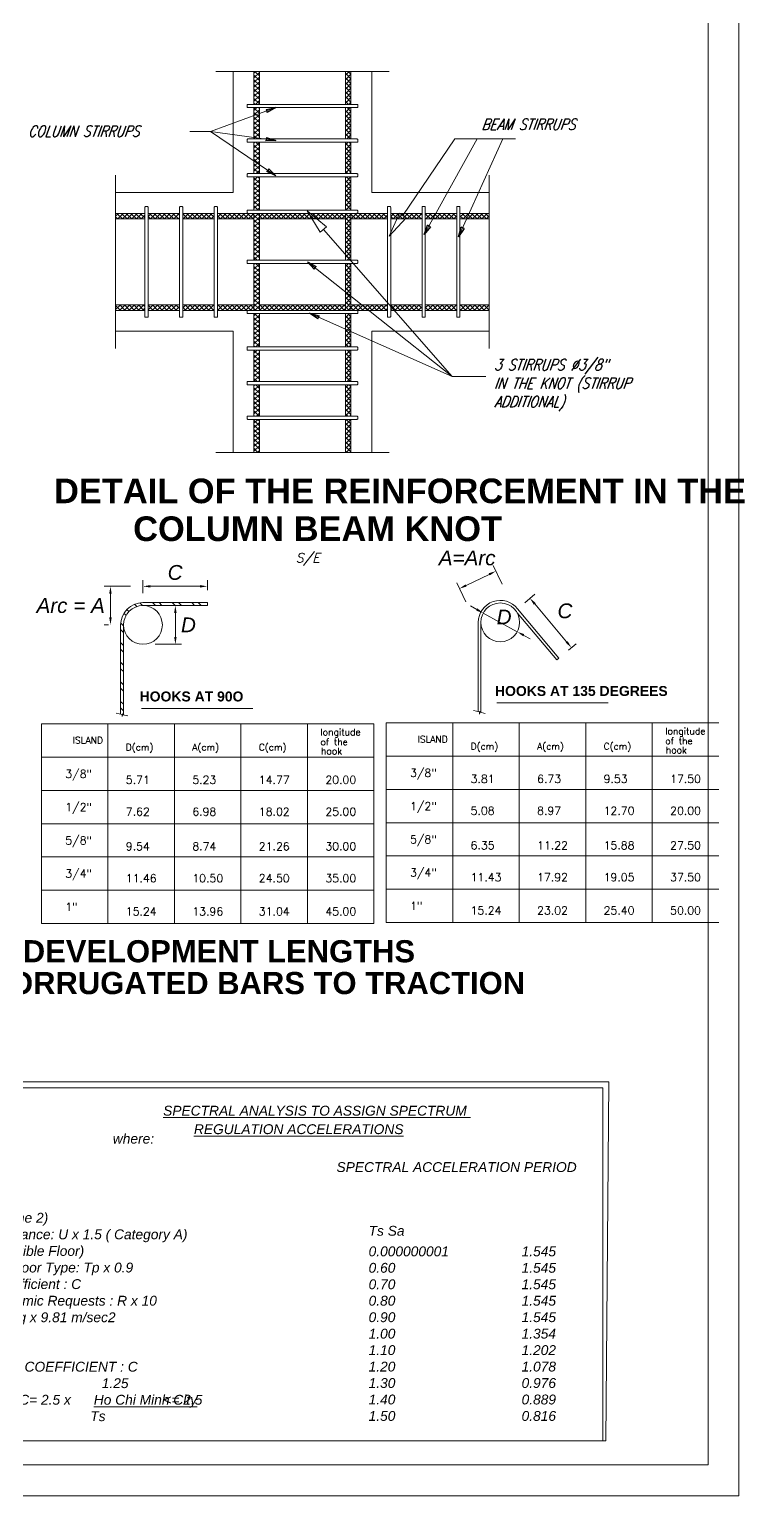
# Model space of a CAD drawing. Header units: millimetres. Extents: x 56 to 215, y 47 to 103.
# Drawn here: x 209.33 to 215.14, y 75.1 to 87.01 of the extents above; entities that cross this region are included whole.
import ezdxf

# ---------------------------------------------------------------- set-up
doc = ezdxf.new("R2010")
doc.units = ezdxf.units.MM
for name, color, linetype, lineweight in [('E_Fierros', 2, 'Continuous', 50), ('G_Complemento', 30, 'Continuous', 20), ('G_Texto', 122, 'Continuous', 20)]:
    doc.layers.add(name, color=color, linetype=linetype, lineweight=lineweight)
doc.layers.add('G_Acotación', color=171, linetype='Continuous')
doc.styles.add('ARIAL', font='ariali.ttf', dxfattribs={"height": 0.12})
doc.styles.add('Textos', font='simplex.shx', dxfattribs={"width": 0.8, "oblique": 20})
doc.styles.add('Titulo Detalles', font='swissb.ttf')
doc.dimstyles.new('Indicadores', dxfattribs={"dimtxt": 0.08, "dimasz": 0.08, "dimexe": 0.05, "dimexo": 0.1, "dimgap": 0.05, "dimtad": 2, "dimtih": 1, "dimtoh": 1, "dimzin": 4, "dimdsep": 46, "dimtxsty": 'ARIAL', "dimblk1": 'ARCHTICK', "dimblk2": 'ARCHTICK', "dimsah": 1, "dimcen": 0.02, "dimclrd": 8, "dimclre": 8, "dimclrt": 7, "dimadec": 0, "dimazin": 0, "dimtfac": 1, "dimtmove": 2, "dimatfit": 3, "dimldrblk": 'CLOSEDBLANK', "dimfxl": 1, "dimtolj": 1, "dimtzin": 4, "dimlwd": 9, "dimlwe": 9, "dimarcsym": 0})
pattern_1 = [(315, (-50.56784, 10.154783), (0.0189427278, 0.0189427278), [])]
pattern_2 = [(45, (-50.56784, 10.154783), (-0.0189427278, 0.0189427278), [])]

# ---------------------------------------------------------------- blocks, each defined once
blk = doc.blocks.new('*D428')
at = {"layer": 'Defpoints', "color": 0, "transparency": 16777216}
for p in [(210.251, 82.331), (210.251, 82.016), (210.514, 82.016)]:
    blk.add_point(p, dxfattribs=at)
at = {"layer": 'G_Acotación', "color": 8, "lineweight": 9, "transparency": 16777216}
for p, q in [((210.351, 82.331), (210.564, 82.331)), ((210.514, 82.271), (210.514, 82.076)), ((210.351, 82.016), (210.564, 82.016))]:
    blk.add_line(p, q, dxfattribs=at)
at = {"layer": 'G_Acotación', "color": 8, "transparency": 16777216}
for points in [[(210.504, 82.271), (210.524, 82.271), (210.514, 82.331)], [(210.504, 82.076), (210.524, 82.076), (210.514, 82.016)]]:
    blk.add_solid(points, dxfattribs=at)
at = {"layer": 'G_Acotación', "color": 7, "lineweight": 5, "transparency": 16777216, "insert": (210.62, 82.174), "char_height": 0.12, "attachment_point": 5, "style": 'ARIAL'}
blk.add_mtext('\\A1;D', dxfattribs=at)
blk = doc.blocks.new('_ClosedBlank')
at = {"color": 0, "linetype": 'ByBlock', "lineweight": -2}
for p, q in [((-1, 0.167), (0, 0)), ((-1, 0.167), (-1, -0.167)), ((0, 0), (-1, -0.167))]:
    blk.add_line(p, q, dxfattribs=at)
blk = doc.blocks.new('*D429')
at = {"layer": 'Defpoints', "color": 0, "transparency": 16777216}
for p in [(210.251, 82.487), (210.251, 82.331), (210.774, 82.355)]:
    blk.add_point(p, dxfattribs=at)
at = {"layer": 'G_Acotación', "color": 8, "lineweight": 9, "transparency": 16777216}
for p, q in [((210.251, 82.431), (210.251, 82.537)), ((210.774, 82.455), (210.774, 82.537)), ((210.714, 82.487), (210.311, 82.487))]:
    blk.add_line(p, q, dxfattribs=at)
at = {"layer": 'G_Acotación', "color": 8, "transparency": 16777216}
for points in [[(210.311, 82.497), (210.311, 82.477), (210.251, 82.487)], [(210.714, 82.497), (210.714, 82.477), (210.774, 82.487)]]:
    blk.add_solid(points, dxfattribs=at)
at = {"layer": 'G_Acotación', "color": 7, "lineweight": 5, "transparency": 16777216, "insert": (210.512, 82.599), "char_height": 0.12, "attachment_point": 5, "style": 'ARIAL'}
blk.add_mtext('\\A1;C', dxfattribs=at)
blk = doc.blocks.new('*D430')
at = {"layer": 'Defpoints', "color": 0, "transparency": 16777216}
for p in [(210.251, 82.487), (209.987, 82.174), (210.07, 82.174)]:
    blk.add_point(p, dxfattribs=at)
at = {"layer": 'G_Acotación', "color": 8, "lineweight": 9, "transparency": 16777216}
for p, q in [((210.151, 82.487), (209.937, 82.487)), ((209.987, 82.427), (209.987, 82.234)), ((209.97, 82.174), (209.937, 82.174))]:
    blk.add_line(p, q, dxfattribs=at)
at = {"layer": 'G_Acotación', "color": 8, "transparency": 16777216}
for points in [[(209.977, 82.427), (209.997, 82.427), (209.987, 82.487)], [(209.977, 82.234), (209.997, 82.234), (209.987, 82.174)]]:
    blk.add_solid(points, dxfattribs=at)
at = {"layer": 'G_Acotación', "color": 7, "lineweight": 5, "transparency": 16777216, "insert": (209.664, 82.33), "char_height": 0.12, "attachment_point": 5, "style": 'ARIAL'}
blk.add_mtext('\\A1;Arc = A', dxfattribs=at)
blk = doc.blocks.new('*D431')
at = {"layer": 'Defpoints', "color": 0, "transparency": 16777216}
for p in [(213.274, 82.29), (213.393, 82.39), (213.628, 81.904)]:
    blk.add_point(p, dxfattribs=at)
at = {"layer": 'G_Acotación', "color": 8, "lineweight": 9, "transparency": 16777216}
for p, q in [((213.351, 82.354), (213.432, 82.422)), ((213.691, 82.035), (213.432, 82.344)), ((213.705, 81.969), (213.768, 82.021))]:
    blk.add_line(p, q, dxfattribs=at)
at = {"layer": 'G_Acotación', "color": 8, "transparency": 16777216}
for points in [[(213.44, 82.351), (213.424, 82.338), (213.393, 82.39)], [(213.699, 82.042), (213.683, 82.029), (213.73, 81.989)]]:
    blk.add_solid(points, dxfattribs=at)
at = {"layer": 'G_Acotación', "color": 7, "lineweight": 5, "transparency": 16777216, "insert": (213.677, 82.287), "char_height": 0.12, "attachment_point": 5, "style": 'ARIAL'}
blk.add_mtext('\\A1;C', dxfattribs=at)
blk = doc.blocks.new('*D432')
at = {"layer": 'Defpoints', "color": 0, "transparency": 16777216}
for p in [(213.014, 82.27), (213.29, 82.118)]:
    blk.add_point(p, dxfattribs=at)
at = {"layer": 'G_Acotación', "color": 8, "lineweight": 9, "transparency": 16777216}
for p, q in [((212.961, 82.299), (212.909, 82.328)), ((213.014, 82.27), (213.29, 82.118)), ((213.342, 82.089), (213.395, 82.061))]:
    blk.add_line(p, q, dxfattribs=at)
at = {"layer": 'G_Acotación', "color": 8, "transparency": 16777216}
for points in [[(212.966, 82.308), (212.956, 82.29), (213.014, 82.27)], [(213.347, 82.098), (213.338, 82.081), (213.29, 82.118)]]:
    blk.add_solid(points, dxfattribs=at)
at = {"layer": 'G_Acotación', "color": 7, "lineweight": 5, "transparency": 16777216, "insert": (213.183, 82.238), "char_height": 0.12, "attachment_point": 5, "style": 'ARIAL'}
blk.add_mtext('\\A1;D', dxfattribs=at)
blk = doc.blocks.new('*D433')
at = {"layer": 'Defpoints', "color": 0, "transparency": 16777216}
for p in [(213.116, 82.61), (213.21, 82.414), (212.914, 82.272)]:
    blk.add_point(p, dxfattribs=at)
at = {"layer": 'G_Acotación', "color": 8, "lineweight": 9, "transparency": 16777216}
for p, q in [((213.167, 82.504), (213.095, 82.655)), ((212.874, 82.494), (213.062, 82.584)), ((212.871, 82.362), (212.798, 82.514))]:
    blk.add_line(p, q, dxfattribs=at)
at = {"layer": 'G_Acotación', "color": 8, "transparency": 16777216}
for points in [[(213.058, 82.593), (213.066, 82.575), (213.116, 82.61)], [(212.87, 82.503), (212.878, 82.485), (212.82, 82.468)]]:
    blk.add_solid(points, dxfattribs=at)
at = {"layer": 'G_Acotación', "color": 7, "lineweight": 5, "transparency": 16777216, "insert": (212.883, 82.717), "char_height": 0.12, "attachment_point": 5, "style": 'ARIAL'}
blk.add_mtext('\\A1;A=Arc', dxfattribs=at)
blk = doc.blocks.new('_ArchTick')
at = {"color": 0, "linetype": 'ByBlock', "const_width": 0.15}
blk.add_lwpolyline([(-0.5, -0.5), (0.5, 0.5)], dxfattribs=at)

msp = doc.modelspace()

# ---------------------------------------------------------------- hatches: boundary and pattern name
at = {"layer": 'E_Fierros', "linetype": 'ByBlock', "lineweight": 5}
h = msp.add_hatch(dxfattribs=at)
h.set_pattern_fill('ANSI32', color=256, scale=0.3, angle=90, style=0)
h.set_pattern_definition([(135, (161.91458, 52.49165), (-0.07954951, -0.07954951), []), (135, (161.91458, 52.54468), (-0.07954951, -0.07954951), [])])
h.paths.add_polyline_path([(210.7741, 82.3311), (210.7741, 82.3547), (210.2509, 82.3547, 0.4142136), (210.0697, 82.1736), (210.0697, 81.7686), (210.0697, 81.449), (210.0854, 81.445), (210.0864, 81.4538), (210.0869, 81.4448), (210.0934, 81.4432), (210.0934, 81.7686), (210.0934, 82.1736, -0.4142136), (210.2509, 82.3311)])
at = {"layer": 'G_Complemento', "lineweight": 5}
h = msp.add_hatch(dxfattribs=at)
h.set_pattern_fill('LINE', color=256, scale=0.008438, angle=315, style=0)
h.set_pattern_definition(pattern_1)
h.paths.add_polyline_path([(211.1966, 86.3739), (211.152, 86.3739), (211.152, 86.1194), (211.1966, 86.1194)])
h.paths.add_polyline_path([(211.1966, 86.0927), (211.152, 86.0927), (211.152, 85.8382), (211.1966, 85.8382)])
h.paths.add_polyline_path([(211.1966, 85.8114), (211.152, 85.8114), (211.152, 85.5422), (211.1966, 85.5422)])
h.paths.add_polyline_path([(211.1966, 85.5154), (211.152, 85.5154), (211.152, 85.1351), (211.1966, 85.1351)])
h.paths.add_polyline_path([(211.1966, 85.1083), (211.152, 85.1083), (211.152, 84.7279), (211.1966, 84.7279)])
h.paths.add_polyline_path([(211.1966, 84.7011), (211.152, 84.7011), (211.152, 84.4319), (211.1966, 84.4319)])
h.paths.add_polyline_path([(211.1966, 84.4052), (211.152, 84.4052), (211.152, 84.1507), (211.1966, 84.1507)])
h.paths.add_polyline_path([(211.1966, 84.1239), (211.152, 84.1239), (211.152, 83.8694), (211.1966, 83.8694)])
h.paths.add_polyline_path([(211.1966, 83.8427), (211.152, 83.8427), (211.152, 83.5748), (211.1966, 83.5748)])
h.paths.add_polyline_path([(211.9395, 83.8427), (211.8949, 83.8427), (211.8949, 83.5748), (211.9395, 83.5748)])
h.paths.add_polyline_path([(211.9395, 84.1239), (211.8949, 84.1239), (211.8949, 83.8694), (211.9395, 83.8694)])
h.paths.add_polyline_path([(211.9395, 84.4052), (211.8949, 84.4052), (211.8949, 84.1507), (211.9395, 84.1507)])
h.paths.add_polyline_path([(211.9395, 84.7011), (211.8949, 84.7011), (211.8949, 84.4319), (211.9395, 84.4319)])
h.paths.add_polyline_path([(211.9395, 85.1083), (211.8949, 85.1083), (211.8949, 84.7279), (211.9395, 84.7279)])
h.paths.add_polyline_path([(211.9395, 85.5154), (211.8949, 85.5154), (211.8949, 85.1351), (211.9395, 85.1351)])
h.paths.add_polyline_path([(211.9395, 85.8114), (211.8949, 85.8114), (211.8949, 85.5422), (211.9395, 85.5422)])
h.paths.add_polyline_path([(211.9395, 86.0927), (211.8949, 86.0927), (211.8949, 85.8382), (211.9395, 85.8382)])
h.paths.add_polyline_path([(211.9395, 86.3739), (211.8949, 86.3739), (211.8949, 86.1194), (211.9395, 86.1194)])
h.paths.add_polyline_path([(211.9395, 86.6685), (211.8949, 86.6685), (211.8949, 86.4007), (211.9395, 86.4007)])
h = msp.add_hatch(dxfattribs=at)
h.set_pattern_fill('LINE', color=256, scale=0.008438, angle=45, style=0)
h.set_pattern_definition(pattern_2)
h.paths.add_polyline_path([(211.1966, 86.3739), (211.152, 86.3739), (211.152, 86.1194), (211.1966, 86.1194)])
h.paths.add_polyline_path([(211.1966, 86.0927), (211.152, 86.0927), (211.152, 85.8382), (211.1966, 85.8382)])
h.paths.add_polyline_path([(211.1966, 85.8114), (211.152, 85.8114), (211.152, 85.5422), (211.1966, 85.5422)])
h.paths.add_polyline_path([(211.1966, 85.5154), (211.152, 85.5154), (211.152, 85.1351), (211.1966, 85.1351)])
h.paths.add_polyline_path([(211.1966, 85.1083), (211.152, 85.1083), (211.152, 84.7279), (211.1966, 84.7279)])
h.paths.add_polyline_path([(211.1966, 84.7011), (211.152, 84.7011), (211.152, 84.4319), (211.1966, 84.4319)])
h.paths.add_polyline_path([(211.1966, 84.4052), (211.152, 84.4052), (211.152, 84.1507), (211.1966, 84.1507)])
h.paths.add_polyline_path([(211.1966, 84.1239), (211.152, 84.1239), (211.152, 83.8694), (211.1966, 83.8694)])
h.paths.add_polyline_path([(211.1966, 83.8427), (211.152, 83.8427), (211.152, 83.5748), (211.1966, 83.5748)])
h.paths.add_polyline_path([(211.9395, 83.8427), (211.8949, 83.8427), (211.8949, 83.5748), (211.9395, 83.5748)])
h.paths.add_polyline_path([(211.9395, 84.1239), (211.8949, 84.1239), (211.8949, 83.8694), (211.9395, 83.8694)])
h.paths.add_polyline_path([(211.9395, 84.4052), (211.8949, 84.4052), (211.8949, 84.1507), (211.9395, 84.1507)])
h.paths.add_polyline_path([(211.9395, 84.7011), (211.8949, 84.7011), (211.8949, 84.4319), (211.9395, 84.4319)])
h.paths.add_polyline_path([(211.9395, 85.1083), (211.8949, 85.1083), (211.8949, 84.7279), (211.9395, 84.7279)])
h.paths.add_polyline_path([(211.9395, 85.5154), (211.8949, 85.5154), (211.8949, 85.1351), (211.9395, 85.1351)])
h.paths.add_polyline_path([(211.9395, 85.8114), (211.8949, 85.8114), (211.8949, 85.5422), (211.9395, 85.5422)])
h.paths.add_polyline_path([(211.9395, 86.0927), (211.8949, 86.0927), (211.8949, 85.8382), (211.9395, 85.8382)])
h.paths.add_polyline_path([(211.9395, 86.3739), (211.8949, 86.3739), (211.8949, 86.1194), (211.9395, 86.1194)])
h.paths.add_polyline_path([(211.9395, 86.6685), (211.8949, 86.6685), (211.8949, 86.4007), (211.9395, 86.4007)])
h = msp.add_hatch(dxfattribs=at)
h.set_pattern_fill('LINE', color=256, scale=0.008438, angle=45, style=0)
h.set_pattern_definition(pattern_2)
h.paths.add_polyline_path([(211.1966, 86.6685), (211.152, 86.6685), (211.152, 86.4007), (211.1966, 86.4007)])
h = msp.add_hatch(dxfattribs=at)
h.set_pattern_fill('LINE', color=256, scale=0.008438, angle=315, style=0)
h.set_pattern_definition(pattern_1)
h.paths.add_polyline_path([(211.1966, 86.6685), (211.152, 86.6685), (211.152, 86.4007), (211.1966, 86.4007)])
h = msp.add_hatch(dxfattribs=at)
h.set_pattern_fill('LINE', color=256, scale=0.008438, angle=45, style=0)
h.set_pattern_definition(pattern_2)
h.paths.add_polyline_path([(210.2667, 85.5154), (210.0292, 85.5154), (210.0292, 85.4708), (210.2667, 85.4708)])
h.paths.add_polyline_path([(210.548, 85.5154), (210.2935, 85.5154), (210.2935, 85.4708), (210.548, 85.4708)])
h.paths.add_polyline_path([(210.8292, 85.5154), (210.5748, 85.5154), (210.5748, 85.4708), (210.8292, 85.4708)])
h.paths.add_polyline_path([(211.152, 85.5154), (211.1031, 85.5154), (210.856, 85.5154), (210.856, 85.4708), (211.152, 85.4708)])
h.paths.add_polyline_path([(211.8949, 85.5154), (211.1966, 85.5154), (211.1966, 85.4708), (211.8949, 85.4708)])
h.paths.add_polyline_path([(212.2355, 85.5154), (211.9395, 85.5154), (211.9395, 85.4708), (212.2355, 85.4708)])
h.paths.add_polyline_path([(212.5167, 85.5154), (212.2623, 85.5154), (212.2623, 85.4708), (212.5167, 85.4708)])
h.paths.add_polyline_path([(212.798, 85.5154), (212.5435, 85.5154), (212.5435, 85.4708), (212.798, 85.4708)])
h.paths.add_polyline_path([(213.0623, 85.5154), (212.8248, 85.5154), (212.8248, 85.4708), (213.0623, 85.4708)])
h.paths.add_polyline_path([(213.0623, 84.7726), (212.8248, 84.7726), (212.8248, 84.7279), (213.0623, 84.7279)])
h.paths.add_polyline_path([(212.798, 84.7726), (212.5435, 84.7726), (212.5435, 84.7279), (212.798, 84.7279)])
h.paths.add_polyline_path([(212.5167, 84.7726), (212.2623, 84.7726), (212.2623, 84.7279), (212.5167, 84.7279)])
h.paths.add_polyline_path([(212.2355, 84.7726), (211.9395, 84.7726), (211.9395, 84.7279), (211.9884, 84.7279), (212.2355, 84.7279)])
h.paths.add_polyline_path([(211.8949, 84.7726), (211.1966, 84.7726), (211.1966, 84.7279), (211.8949, 84.7279)])
h.paths.add_polyline_path([(211.152, 84.7726), (210.856, 84.7726), (210.856, 84.7279), (211.152, 84.7279)])
h.paths.add_polyline_path([(210.8292, 84.7726), (210.5748, 84.7726), (210.5748, 84.7279), (210.8292, 84.7279)])
h.paths.add_polyline_path([(210.548, 84.7726), (210.2935, 84.7726), (210.2935, 84.7279), (210.548, 84.7279)])
h.paths.add_polyline_path([(210.2667, 84.7726), (210.0292, 84.7726), (210.0292, 84.7279), (210.2667, 84.7279)])
h = msp.add_hatch(dxfattribs=at)
h.set_pattern_fill('LINE', color=256, scale=0.008438, angle=315, style=0)
h.set_pattern_definition(pattern_1)
h.paths.add_polyline_path([(210.2667, 85.5154), (210.0292, 85.5154), (210.0292, 85.4708), (210.2667, 85.4708)])
h.paths.add_polyline_path([(210.548, 85.5154), (210.2935, 85.5154), (210.2935, 85.4708), (210.548, 85.4708)])
h.paths.add_polyline_path([(210.8292, 85.5154), (210.5748, 85.5154), (210.5748, 85.4708), (210.8292, 85.4708)])
h.paths.add_polyline_path([(211.152, 85.5154), (211.1031, 85.5154), (210.856, 85.5154), (210.856, 85.4708), (211.152, 85.4708)])
h.paths.add_polyline_path([(211.8949, 85.5154), (211.1966, 85.5154), (211.1966, 85.4708), (211.8949, 85.4708)])
h.paths.add_polyline_path([(212.2355, 85.5154), (211.9395, 85.5154), (211.9395, 85.4708), (212.2355, 85.4708)])
h.paths.add_polyline_path([(212.5167, 85.5154), (212.2623, 85.5154), (212.2623, 85.4708), (212.5167, 85.4708)])
h.paths.add_polyline_path([(212.798, 85.5154), (212.5435, 85.5154), (212.5435, 85.4708), (212.798, 85.4708)])
h.paths.add_polyline_path([(213.0623, 85.5154), (212.8248, 85.5154), (212.8248, 85.4708), (213.0623, 85.4708)])
h.paths.add_polyline_path([(213.0623, 84.7726), (212.8248, 84.7726), (212.8248, 84.7279), (213.0623, 84.7279)])
h.paths.add_polyline_path([(212.798, 84.7726), (212.5435, 84.7726), (212.5435, 84.7279), (212.798, 84.7279)])
h.paths.add_polyline_path([(212.5167, 84.7726), (212.2623, 84.7726), (212.2623, 84.7279), (212.5167, 84.7279)])
h.paths.add_polyline_path([(212.2355, 84.7726), (211.9395, 84.7726), (211.9395, 84.7279), (211.9884, 84.7279), (212.2355, 84.7279)])
h.paths.add_polyline_path([(211.8949, 84.7726), (211.1966, 84.7726), (211.1966, 84.7279), (211.8949, 84.7279)])
h.paths.add_polyline_path([(211.152, 84.7726), (210.856, 84.7726), (210.856, 84.7279), (211.152, 84.7279)])
h.paths.add_polyline_path([(210.8292, 84.7726), (210.5748, 84.7726), (210.5748, 84.7279), (210.8292, 84.7279)])
h.paths.add_polyline_path([(210.548, 84.7726), (210.2935, 84.7726), (210.2935, 84.7279), (210.548, 84.7279)])
h.paths.add_polyline_path([(210.2667, 84.7726), (210.0292, 84.7726), (210.0292, 84.7279), (210.2667, 84.7279)])

# ---------------------------------------------------------------- linework, layer by layer
at = {"lineweight": 5}
for points in [[(215.0892, 75.1029), (215.0892, 102.6587), (174.0392, 102.6587), (174.0392, 75.1029)], [(214.8392, 75.3529), (214.8392, 102.4087), (174.2892, 102.4087), (174.2892, 75.3529)]]:
    msp.add_lwpolyline(points, close=True, dxfattribs=at)
at = {"layer": 'E_Fierros', "linetype": 'ByBlock', "lineweight": 5}
for p, q in [((210.2509, 82.3547), (210.7741, 82.3547)), ((210.2509, 82.3311), (210.7741, 82.3311)), ((210.7741, 82.3547), (210.7741, 82.3311)), ((213.292, 82.3051), (213.6284, 81.9043)), ((210.0697, 82.1736), (210.0697, 81.7686)), ((210.0934, 82.1736), (210.0934, 81.7686)), ((212.9734, 82.1943), (212.9734, 81.4691)), ((212.9944, 82.1943), (212.9944, 81.7893)), ((213.2886, 82.2725), (213.6103, 81.8891)), ((213.6284, 81.9043), (213.6103, 81.8891)), ((210.0697, 81.7686), (210.0697, 81.449)), ((210.0934, 81.7686), (210.0934, 81.4432)), ((212.9944, 81.7893), (212.9944, 81.4639))]:
    msp.add_line(p, q, dxfattribs=at)
for centre in [(210.2509, 82.1736), (213.1519, 82.1943)]:
    msp.add_circle(centre, 0.1575, dxfattribs=at)
for centre, radius, start, end in [((210.2509, 82.1736), 0.1811, 90, 180), ((213.152, 82.1942), 0.1786, 38.40169, 179.96038)]:
    msp.add_arc(centre, radius, start, end, dxfattribs=at)
at = {"layer": 'G_Acotación', "lineweight": 5}
msp.add_line((211.716, 85.3854), (212.7616, 84.191), dxfattribs=at)
msp.add_lwpolyline([(212.3609, 85.4971), (212.7832, 86.1199), (212.9654, 86.1199)], dxfattribs=at)
at = {"layer": 'G_Complemento', "lineweight": 5}
for p, q in [((210.8426, 86.6685), (212.2489, 86.6685)), ((210.0292, 84.4185), (210.0292, 85.8248)), ((213.0623, 84.4185), (213.0623, 85.8248)), ((212.2489, 83.5748), (210.8426, 83.5748)), ((209.4265, 81.3696), (209.4265, 79.7496)), ((209.4265, 81.3696), (212.1265, 81.3696)), ((209.9665, 81.3696), (209.9665, 79.7496)), ((210.5065, 81.3696), (210.5065, 79.7496)), ((211.0465, 81.3673), (211.0465, 79.7496)), ((211.5865, 81.3649), (211.5865, 79.7496)), ((212.1265, 81.3696), (212.1265, 79.7496)), ((212.2259, 81.3776), (212.2259, 79.7576)), ((212.2259, 81.3776), (214.9259, 81.3776)), ((212.7659, 81.3776), (212.7659, 79.7576)), ((213.3059, 81.3776), (213.3059, 79.7576)), ((213.8459, 81.3752), (213.8459, 79.7576)), ((214.3859, 81.3728), (214.3859, 79.7576)), ((209.4265, 81.0996), (212.1265, 81.0996)), ((212.2259, 81.1076), (214.9259, 81.1076)), ((209.4265, 80.8296), (212.1265, 80.8296)), ((212.2259, 80.8376), (214.9259, 80.8376)), ((209.4265, 80.5596), (212.1265, 80.5596)), ((212.2259, 80.5676), (214.9259, 80.5676)), ((209.4265, 80.2896), (212.1265, 80.2896)), ((212.2259, 80.2976), (214.9259, 80.2976)), ((209.4265, 80.0196), (212.1265, 80.0196)), ((212.2259, 80.0276), (214.9259, 80.0276)), ((209.4265, 79.7496), (212.1265, 79.7496)), ((212.2259, 79.7576), (214.9259, 79.7576))]:
    msp.add_line(p, q, dxfattribs=at)
for points in [[(211.0957, 86.3934), (211.0957, 86.3812, 0.4142136), (211.1031, 86.3739), (211.9884, 86.3739, 0.4142136), (211.9957, 86.3812), (211.9957, 86.3934, 0.4142136), (211.9884, 86.4007), (211.1031, 86.4007, 0.4142136)], [(211.0957, 86.1121), (211.0957, 86.1, 0.4142136), (211.1031, 86.0927), (211.9884, 86.0927, 0.4142136), (211.9957, 86.1), (211.9957, 86.1121, 0.4142136), (211.9884, 86.1194), (211.1031, 86.1194, 0.4142136)], [(211.0957, 85.8309), (211.0957, 85.8187, 0.4142136), (211.1031, 85.8114), (211.9884, 85.8114, 0.4142136), (211.9957, 85.8187), (211.9957, 85.8309, 0.4142136), (211.9884, 85.8382), (211.1031, 85.8382, 0.4142136)], [(210.274, 85.5717), (210.2862, 85.5717, -0.4142136), (210.2935, 85.5644), (210.2935, 84.679, -0.4142136), (210.2862, 84.6717), (210.274, 84.6717, -0.4142136), (210.2667, 84.679), (210.2667, 85.5644, -0.4142136)], [(210.5553, 85.5717), (210.5675, 85.5717, -0.4142136), (210.5748, 85.5644), (210.5748, 84.679, -0.4142136), (210.5675, 84.6717), (210.5553, 84.6717, -0.4142136), (210.548, 84.679), (210.548, 85.5644, -0.4142136)], [(210.8365, 85.5717), (210.8487, 85.5717, -0.4142136), (210.856, 85.5644), (210.856, 84.679, -0.4142136), (210.8487, 84.6717), (210.8365, 84.6717, -0.4142136), (210.8292, 84.679), (210.8292, 85.5644, -0.4142136)], [(212.255, 85.5717), (212.2428, 85.5717, 0.4142136), (212.2355, 85.5644), (212.2355, 84.679, 0.4142136), (212.2428, 84.6717), (212.255, 84.6717, 0.4142136), (212.2623, 84.679), (212.2623, 85.5644, 0.4142136)], [(212.5362, 85.5717), (212.524, 85.5717, 0.4142136), (212.5167, 85.5644), (212.5167, 84.679, 0.4142136), (212.524, 84.6717), (212.5362, 84.6717, 0.4142136), (212.5435, 84.679), (212.5435, 85.5644, 0.4142136)], [(212.8175, 85.5717), (212.8053, 85.5717, 0.4142136), (212.798, 85.5644), (212.798, 84.679, 0.4142136), (212.8053, 84.6717), (212.8175, 84.6717, 0.4142136), (212.8248, 84.679), (212.8248, 85.5644, 0.4142136)], [(211.0957, 84.4125), (211.0957, 84.4246, -0.4142136), (211.1031, 84.4319), (211.9884, 84.4319, -0.4142136), (211.9957, 84.4246), (211.9957, 84.4125, -0.4142136), (211.9884, 84.4052), (211.1031, 84.4052, -0.4142136)], [(211.0957, 84.1312), (211.0957, 84.1434, -0.4142136), (211.1031, 84.1507), (211.9884, 84.1507, -0.4142136), (211.9957, 84.1434), (211.9957, 84.1312, -0.4142136), (211.9884, 84.1239), (211.1031, 84.1239, -0.4142136)], [(211.0957, 83.85), (211.0957, 83.8621, -0.4142136), (211.1031, 83.8694), (211.9884, 83.8694, -0.4142136), (211.9957, 83.8621), (211.9957, 83.85, -0.4142136), (211.9884, 83.8427), (211.1031, 83.8427, -0.4142136)]]:
    msp.add_lwpolyline(points, format="xyb", close=True, dxfattribs=at)
at = {"layer": 'G_Complemento', "linetype": 'ByBlock', "lineweight": 5}
for points in [[(210.1285, 81.4347), (210.0869, 81.4448), (210.0864, 81.4538), (210.0834, 81.4292), (210.0824, 81.4458), (210.0339, 81.4583)], [(213.0295, 81.4554), (212.9879, 81.4655), (212.9874, 81.4745), (212.9844, 81.4499), (212.9834, 81.4665), (212.9349, 81.479)]]:
    msp.add_lwpolyline(points, dxfattribs=at)
at = {"layer": 'G_Complemento', "color": 0, "lineweight": 5}
msp.add_lwpolyline([(207.8156, 75.5488), (214.0092, 75.5488), (214.0342, 78.4644), (207.8406, 78.4644)], close=True, dxfattribs=at)
at = {"layer": 'G_Complemento', "lineweight": 5, "ltscale": 1.1}
msp.add_lwpolyline([(207.8406, 75.5488), (213.9842, 75.5488), (213.9842, 78.4144), (207.8406, 78.4144)], close=True, dxfattribs=at)
at = {"layer": 'G_Texto', "lineweight": 5}
for p, q in [((210.9832, 85.6842), (210.9832, 86.6685)), ((211.152, 86.6685), (211.152, 86.4007)), ((211.1966, 86.6685), (211.1966, 86.4007)), ((211.8949, 86.4007), (211.8949, 86.6685)), ((211.9395, 86.4007), (211.9395, 86.6685)), ((212.1082, 86.6685), (212.1082, 85.6842)), ((211.152, 86.3739), (211.152, 86.1194)), ((211.1966, 86.3739), (211.1966, 86.1194)), ((211.8949, 86.1194), (211.8949, 86.3739)), ((211.9395, 86.1194), (211.9395, 86.3739)), ((211.152, 86.0927), (211.152, 85.8382)), ((211.1966, 86.0927), (211.1966, 85.8382)), ((211.8949, 85.8382), (211.8949, 86.0927)), ((211.9395, 85.8382), (211.9395, 86.0927)), ((211.152, 85.8114), (211.152, 85.5422)), ((211.1966, 85.8114), (211.1966, 85.5422)), ((211.8949, 85.5422), (211.8949, 85.8114)), ((211.9395, 85.5422), (211.9395, 85.8114)), ((210.9832, 85.6842), (210.0292, 85.6842)), ((213.0623, 85.6842), (212.1082, 85.6842)), ((210.2667, 85.5154), (210.0292, 85.5154)), ((210.548, 85.5154), (210.2935, 85.5154)), ((210.8292, 85.5154), (210.5748, 85.5154)), ((211.152, 85.5154), (210.856, 85.5154)), ((211.152, 85.5154), (211.152, 85.1351)), ((211.1966, 85.5154), (211.1966, 85.1351)), ((211.8949, 85.5154), (211.1966, 85.5154)), ((211.8949, 85.1351), (211.8949, 85.5154)), ((211.9395, 85.1351), (211.9395, 85.5154)), ((212.2355, 85.5154), (211.9395, 85.5154)), ((212.5167, 85.5154), (212.2623, 85.5154)), ((212.798, 85.5154), (212.5435, 85.5154)), ((213.0623, 85.5154), (212.8248, 85.5154)), ((210.2667, 85.4708), (210.0292, 85.4708)), ((210.548, 85.4708), (210.2935, 85.4708)), ((210.8292, 85.4708), (210.5748, 85.4708)), ((211.152, 85.4708), (210.856, 85.4708)), ((211.8949, 85.4708), (211.1966, 85.4708)), ((212.2355, 85.4708), (211.9395, 85.4708)), ((212.5167, 85.4708), (212.2623, 85.4708)), ((212.798, 85.4708), (212.5435, 85.4708)), ((213.0623, 85.4708), (212.8248, 85.4708)), ((211.152, 85.1083), (211.152, 84.7279)), ((211.1966, 85.1083), (211.1966, 84.7279)), ((211.8949, 84.7279), (211.8949, 85.1083)), ((211.9395, 84.7279), (211.9395, 85.1083)), ((210.0292, 84.7726), (210.2667, 84.7726)), ((210.0292, 84.7279), (210.2667, 84.7279)), ((210.2935, 84.7726), (210.548, 84.7726)), ((210.2935, 84.7279), (210.548, 84.7279)), ((210.5748, 84.7726), (210.8292, 84.7726)), ((210.5748, 84.7279), (210.8292, 84.7279)), ((210.856, 84.7726), (211.152, 84.7726)), ((210.856, 84.7279), (211.152, 84.7279)), ((211.152, 84.7011), (211.152, 84.4319)), ((211.1966, 84.7726), (211.8949, 84.7726)), ((211.1966, 84.7279), (211.8949, 84.7279)), ((211.1966, 84.7011), (211.1966, 84.4319)), ((211.8949, 84.4319), (211.8949, 84.7011)), ((211.9395, 84.7726), (212.2355, 84.7726)), ((211.9395, 84.7279), (212.2355, 84.7279)), ((211.9395, 84.4319), (211.9395, 84.7011)), ((212.2623, 84.7726), (212.5167, 84.7726)), ((212.2623, 84.7279), (212.5167, 84.7279)), ((212.5435, 84.7726), (212.798, 84.7726)), ((212.5435, 84.7279), (212.798, 84.7279)), ((212.8248, 84.7726), (213.0623, 84.7726)), ((212.8248, 84.7279), (213.0623, 84.7279)), ((210.0292, 84.5592), (210.9832, 84.5592)), ((210.9832, 83.5748), (210.9832, 84.5592)), ((212.1082, 84.5592), (213.0623, 84.5592)), ((212.1082, 84.5592), (212.1082, 83.5748)), ((211.152, 84.4052), (211.152, 84.1507)), ((211.1966, 84.4052), (211.1966, 84.1507)), ((211.8949, 84.1507), (211.8949, 84.4052)), ((211.9395, 84.1507), (211.9395, 84.4052)), ((211.152, 84.1239), (211.152, 83.8694)), ((211.1966, 84.1239), (211.1966, 83.8694)), ((211.8949, 83.8694), (211.8949, 84.1239)), ((211.9395, 83.8694), (211.9395, 84.1239)), ((211.152, 83.8427), (211.152, 83.5748)), ((211.1966, 83.8427), (211.1966, 83.5748)), ((211.8949, 83.5748), (211.8949, 83.8427)), ((211.9395, 83.5748), (211.9395, 83.8427)), ((210.2396, 81.496), (211.1421, 81.496)), ((213.1246, 81.5405), (214.0272, 81.5405))]:
    msp.add_line(p, q, dxfattribs=at)
for points in [[(211.0957, 85.5349), (211.0957, 85.5227, 0.4142136), (211.1031, 85.5154), (211.9884, 85.5154, 0.4142136), (211.9957, 85.5227), (211.9957, 85.5349, 0.4142136), (211.9884, 85.5422), (211.1031, 85.5422, 0.4142136)], [(211.0957, 85.1278), (211.0957, 85.1156, 0.4142136), (211.1031, 85.1083), (211.9884, 85.1083, 0.4142136), (211.9957, 85.1156), (211.9957, 85.1278, 0.4142136), (211.9884, 85.1351), (211.1031, 85.1351, 0.4142136)], [(211.0957, 84.7206), (211.0957, 84.7084, 0.4142136), (211.1031, 84.7011), (211.9884, 84.7011, 0.4142136), (211.9957, 84.7084), (211.9957, 84.7206, 0.4142136), (211.9884, 84.7279), (211.1031, 84.7279, 0.4142136)]]:
    msp.add_lwpolyline(points, format="xyb", close=True, dxfattribs=at)

# ---------------------------------------------------------------- block references
at = {"layer": 'G_Acotación', "lineweight": 5}
for p, xscale, yscale, zscale, rotation in [((211.5843, 85.5359), 0.2000000000000913, 0.2000000000000913, 0.2000000000000913, 131.1976665072062), ((212.2487, 85.3316), 0.2000000000000467, 0.2000000000000467, 0.2000000000000467, 235.8658550653198)]:
    msp.add_blockref('_ClosedBlank', p, dxfattribs=dict(at, xscale=xscale, yscale=yscale, zscale=zscale, rotation=rotation))

# ---------------------------------------------------------------- texts
at = {"layer": 'G_Texto', "lineweight": 5, "style": 'Textos', "oblique": 20, "width": 0.8}
for s, p in [('COLUMN STIRRUPS', (209.317, 86.137)), ('BEAM STIRRUPS', (212.9986, 86.1935))]:
    msp.add_text(s, height=0.09, dxfattribs=at).set_placement(p)
at = {"layer": 'G_Texto', "lineweight": 5}
for s, height, style, p in [('DETAIL OF THE REINFORCEMENT IN THE', 0.2, 'Titulo Detalles', (209.5289, 83.162)), ('COLUMN BEAM KNOT', 0.2, 'Titulo Detalles', (210.1712, 82.8549)), ('HOOKS AT 90O', 0.081, 'Titulo Detalles', (210.2241, 81.5522)), ('HOOKS AT 135 DEGREES', 0.081, 'Titulo Detalles', (213.1092, 81.5967)), ('longitude', 0.054, 'Textos', (211.6919, 81.2763)), ('longitude', 0.054, 'Textos', (214.4914, 81.2842)), ('ISLAND', 0.054, 'Textos', (209.6809, 81.2097)), ('D(cm)', 0.054, 'Textos', (210.1116, 81.1531)), ('A(cm)', 0.054, 'Textos', (210.6516, 81.1531)), ('C(cm)', 0.054, 'Textos', (211.1916, 81.1531)), ('of the', 0.054, 'Textos', (211.6919, 81.1971)), ('ISLAND', 0.054, 'Textos', (212.4803, 81.2176)), ('D(cm)', 0.054, 'Textos', (212.911, 81.161)), ('A(cm)', 0.054, 'Textos', (213.451, 81.161)), ('C(cm)', 0.054, 'Textos', (213.991, 81.161)), ('of the', 0.054, 'Textos', (214.4914, 81.205)), ('hook', 0.054, 'Textos', (211.6963, 81.1223)), ('hook', 0.054, 'Textos', (214.4958, 81.1302)), ('3/8"', 0.065, 'Textos', (209.62, 80.9315)), ('3/8"', 0.065, 'Textos', (212.4195, 80.9394)), ('5.71', 0.065, 'Textos', (210.1116, 80.8831)), ('5.23', 0.065, 'Textos', (210.6516, 80.8831)), ('14.77', 0.065, 'Textos', (211.1916, 80.8831)), ('20.00', 0.065, 'Textos', (211.7316, 80.8831)), ('3.81', 0.065, 'Textos', (212.911, 80.891)), ('6.73', 0.065, 'Textos', (213.451, 80.891)), ('9.53', 0.065, 'Textos', (213.991, 80.891)), ('17.50', 0.065, 'Textos', (214.531, 80.891)), ('1/2"', 0.065, 'Textos', (209.62, 80.6615)), ('1/2"', 0.065, 'Textos', (212.4195, 80.6694)), ('7.62', 0.065, 'Textos', (210.1116, 80.6243)), ('6.98', 0.065, 'Textos', (210.6516, 80.6243)), ('18.02', 0.065, 'Textos', (211.1916, 80.6243)), ('25.00', 0.065, 'Textos', (211.7316, 80.6243)), ('5.08', 0.065, 'Textos', (212.911, 80.6322)), ('8.97', 0.065, 'Textos', (213.451, 80.6322)), ('12.70', 0.065, 'Textos', (213.991, 80.6322)), ('20.00', 0.065, 'Textos', (214.531, 80.6322)), ('5/8"', 0.065, 'Textos', (209.62, 80.3915)), ('9.54', 0.065, 'Textos', (210.1116, 80.3431)), ('8.74', 0.065, 'Textos', (210.6516, 80.3431)), ('21.26', 0.065, 'Textos', (211.1916, 80.3431)), ('30.00', 0.065, 'Textos', (211.7316, 80.3431)), ('5/8"', 0.065, 'Textos', (212.4195, 80.3994)), ('6.35', 0.065, 'Textos', (212.911, 80.351)), ('11.22', 0.065, 'Textos', (213.451, 80.351)), ('15.88', 0.065, 'Textos', (213.991, 80.351)), ('27.50', 0.065, 'Textos', (214.531, 80.351)), ('3/4"', 0.065, 'Textos', (209.62, 80.1215)), ('11.46', 0.065, 'Textos', (210.1116, 80.0843)), ('10.50', 0.065, 'Textos', (210.6516, 80.0843)), ('24.50', 0.065, 'Textos', (211.1916, 80.0843)), ('35.00', 0.065, 'Textos', (211.7316, 80.0843)), ('3/4"', 0.065, 'Textos', (212.4195, 80.1294)), ('11.43', 0.065, 'Textos', (212.911, 80.0922)), ('17.92', 0.065, 'Textos', (213.451, 80.0922)), ('19.05', 0.065, 'Textos', (213.991, 80.0922)), ('37.50', 0.065, 'Textos', (214.531, 80.0922)), ('1"', 0.065, 'Textos', (209.62, 79.8515)), ('1"', 0.065, 'Textos', (212.4195, 79.8594)), ('15.24', 0.065, 'Textos', (210.1116, 79.8143)), ('13.96', 0.065, 'Textos', (210.6516, 79.8143)), ('31.04', 0.065, 'Textos', (211.1916, 79.8143)), ('45.00', 0.065, 'Textos', (211.7316, 79.8143)), ('15.24', 0.065, 'Textos', (212.911, 79.8222)), ('23.02', 0.065, 'Textos', (213.451, 79.8222)), ('25.40', 0.065, 'Textos', (213.991, 79.8222)), ('50.00', 0.065, 'Textos', (214.531, 79.8222)), ('DEVELOPMENT LENGTHS', 0.18, 'Titulo Detalles', (209.2754, 79.4338)), ('FOR CORRUGATED BARS TO TRACTION', 0.18, 'Titulo Detalles', (208.3814, 79.1755)), ('%%USPECTRAL ANALYSIS TO ASSIGN SPECTRUM ', 0.08, 'ARIAL', (210.4148, 78.189)), ('%%UREGULATION ACCELERATIONS', 0.08, 'ARIAL', (210.6648, 78.039)), ('where:', 0.08, 'ARIAL', (210.0061, 77.9616)), (' SPECTRAL ACCELERATION PERIOD', 0.08, 'ARIAL', (211.7914, 77.7311)), (' Zone Factor: Z x 0.3 (Zone 2)', 0.08, 'ARIAL', (207.9915, 77.3196)), (' Ts Sa', 0.08, 'ARIAL', (212.0518, 77.2138)), (' Usage Factor and Importance: U x 1.5 ( Category A)', 0.08, 'ARIAL', (207.9915, 77.1849)), (' Soil Factor: S s 1.4 ( Flexible Floor)', 0.08, 'ARIAL', (207.9915, 77.0502)), (' 0.000000001                   1.545', 0.08, 'ARIAL', (212.0518, 77.0468)), (' Spectrum Period Each Floor Type: Tp x 0.9', 0.08, 'ARIAL', (207.9915, 76.9155)), (' 0.60                                 1.545', 0.08, 'ARIAL', (212.0518, 76.9131)), (' Sismic Amplification Coefficient : C', 0.08, 'ARIAL', (207.9915, 76.7808)), (' 0.70                                 1.545', 0.08, 'ARIAL', (212.0518, 76.7794)), (' Coefficient Reduction Sismic Requests : R x 10', 0.08, 'ARIAL', (207.9915, 76.6461)), (' 0.80                                 1.545', 0.08, 'ARIAL', (212.0518, 76.6458)), ('  Acceleration of Gravity: g x 9.81 m/sec2', 0.08, 'ARIAL', (207.9915, 76.5114)), (' 0.90                                 1.545', 0.08, 'ARIAL', (212.0518, 76.5121)), (' 1.00                                 1.354', 0.08, 'ARIAL', (212.0518, 76.3785)), (' 1.10                                 1.202', 0.08, 'ARIAL', (212.0518, 76.2448)), ('SISMIC AMPLIFICATION COEFFICIENT : C', 0.08, 'ARIAL', (207.9859, 76.11)), (' 1.20                                 1.078', 0.08, 'ARIAL', (212.0518, 76.1111)), ('                                                              1.25', 0.08, 'ARIAL', (207.9915, 75.9763)), (' 1.30                                 0.976', 0.08, 'ARIAL', (212.0518, 75.9775)), (' C/R >= 0.1                      C= 2.5 x      ', 0.08, 'ARIAL', (207.9915, 75.8416)), ('%%UHo Chi Minh City', 0.08, 'ARIAL', (209.8517, 75.8416)), ('              <= 2.5', 0.08, 'ARIAL', (209.9821, 75.8416)), (' 1.40                                 0.889', 0.08, 'ARIAL', (212.0518, 75.8438)), ('                                                           Ts', 0.08, 'ARIAL', (207.9915, 75.7083)), (' 1.50                                 0.816', 0.08, 'ARIAL', (212.0518, 75.7102))]:
    msp.add_text(s, height=height, dxfattribs=dict(at, style=style)).set_placement(p)
at = {"layer": 'G_Texto', "lineweight": 5, "style": 'Textos', "oblique": 15}
msp.add_text('S/E', height=0.075, dxfattribs=at).set_placement((211.491, 82.6817))
at = {"layer": 'G_Texto', "lineweight": 5, "insert": (213.1008, 84.3307), "char_height": 0.09, "attachment_point": 1, "style": 'Textos'}
msp.add_mtext('3 STIRRUPS %%c3/8"\\PIN THE KNOT (STIRRUP\\PADDITIONAL)', dxfattribs=at)

# ---------------------------------------------------------------- dimensions: what is measured, and where the dimension line sits
at = {"layer": 'G_Acotación', "lineweight": 5}
dim = msp.add_aligned_dim(p1=(212.914, 82.2719), p2=(213.2103, 82.4137), distance=0.2179, text='A=Arc', dimstyle='Indicadores', override={"dimasz": 0.06}, dxfattribs=at)
dim.commit()
dim.dimension.update_dxf_attribs({"geometry": '*D433', "text_midpoint": (212.8831, 82.717)})
dim = msp.add_linear_dim(base=(210.2509, 82.4869), p1=(210.7741, 82.3547), p2=(210.2509, 82.3311), text='C', dimstyle='Indicadores', override={"dimasz": 0.06}, dxfattribs=at)
dim.commit()
dim.dimension.update_dxf_attribs({"geometry": '*D429', "text_midpoint": (210.5125, 82.599)})
for base, p1, p2, angle, text, picture, middle in [((209.9872, 82.1736), (210.2509, 82.4869), (210.0697, 82.1736), 90, 'Arc = A', '*D430', (209.6642, 82.3303)), ((213.3933, 82.3901), (213.6284, 81.9043), (213.2739, 82.29), 310, 'C', '*D431', (213.6774, 82.287)), ((210.5144, 82.0161), (210.2509, 82.3311), (210.2509, 82.0161), 90, 'D', '*D428', (210.6204, 82.1736))]:
    dim = msp.add_linear_dim(base=base, p1=p1, p2=p2, angle=angle, text=text, dimstyle='Indicadores', override={"dimasz": 0.06}, dxfattribs=at)
    dim.commit()
    dim.dimension.update_dxf_attribs({"geometry": picture, "text_midpoint": middle})
dim = msp.add_diameter_dim_2p(p1=(213.0139, 82.2702), p2=(213.2899, 82.1184), text='D', dimstyle='Indicadores', override={"dimasz": 0.06}, dxfattribs=at)
dim.commit()
dim.dimension.update_dxf_attribs({"geometry": '*D432', "text_midpoint": (213.1825, 82.2376), "dimtype": 163})

# ---------------------------------------------------------------- leaders
for points in [[(211.3309, 86.3739), (210.7993, 86.1796), (210.6316, 86.1796)], [(211.3309, 86.1082), (210.7993, 86.1796), (210.6316, 86.1796)], [(211.3309, 85.8213), (210.7993, 86.1796), (210.6316, 86.1796)], [(212.5342, 85.3437), (212.9654, 86.1199), (213.2751, 86.1199)], [(212.8135, 85.3255), (213.1718, 86.1199), (213.269, 86.1199)], [(211.5871, 85.1221), (212.7616, 84.191), (212.94, 84.191)], [(211.6029, 84.7044), (212.7616, 84.191), (213.0347, 84.191)]]:
    msp.add_leader(points, dimstyle='Indicadores', dxfattribs=at)

doc.saveas('drawing.dxf')
